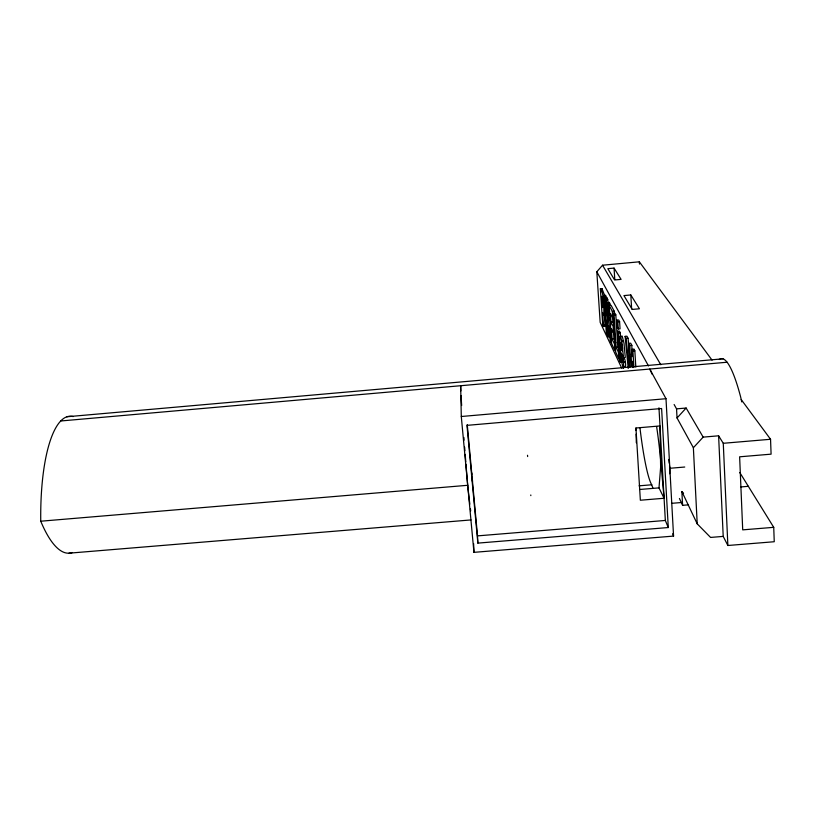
<?xml version="1.0" encoding="UTF-8"?>
<svg xmlns="http://www.w3.org/2000/svg" width="815" height="815" viewBox="0 0 815 815"><rect width="100%" height="100%" fill="white"/><g stroke="black" fill="none" stroke-linecap="round" stroke-linejoin="round"><path stroke-width="1.22" d="M607.664 302.569L608.622 304.382L610.292 304.229L609.325 302.416L607.664 302.569L607.664 313.225L606.065 299.543L605.127 297.77L606.757 297.618L607.705 299.39L608.428 305.615M609.314 304.79L609.325 302.416M620.765 345.489L620.898 342.636L622.263 351.01L620.898 348.25L620.765 345.489L622.538 345.336M610.028 336.666L608.398 336.819L608.459 325.735L610.201 340.619L611.209 342.738L608.55 320.397L608.622 304.382M610.792 325.216L610.211 317.779M635.822 367.086L634.844 350.817L633.978 349.207L632.063 349.38L631.197 357.428L631.656 364.937L633.55 364.763M633.958 351.377L633.978 349.207M623.414 367.901L623.709 362.013L622.701 358.794L622.568 361.952L622.059 360.709L621.173 352.966L623.485 357.673L625.278 357.51L624.005 343.227L622.181 336.086L620.154 336.442L619.828 342.82L621.091 359.802L623.22 368.115M624.514 367.412C626.613 367.891 625.39 360.312 624.494 358.641L621.733 358.783M635.945 428.007L640.356 500.227L664.082 498.26L658.999 487.879L660.629 467.26L659.997 425.939L635.945 428.007L636.006 430.473M604.272 313.948L605.076 326.367L603.508 326.509L602.601 312.858L603.864 314.947L603.844 303.455L602.509 293.298L600.36 288.744L601.939 288.591L604.506 295.04M605.138 314.509L605.749 313.877M631.656 364.937L632.613 361.289L632.99 367.534M621.723 368.125L600.166 322.332L596.814 271.782L602.54 265.211L639.347 261.809L712.076 360.149M727.866 545.49L723.211 536.402L710.578 537.431L697.212 523.841L693.371 447.73L677.041 417.983L686.138 408.03L703.162 437.125L718.606 435.801L723.272 443.289L727.866 545.49L774.25 541.731L773.73 527.336L739.786 472.527M693.371 447.73L703.162 437.125M614.062 268.094L607.837 268.665L614.602 279.973L621.091 279.382L614.062 268.094L614.775 279.494M603.864 295.366L605.484 295.224L606.279 296.711L604.649 296.854L603.864 295.366L606.279 332.357L607.073 334.028L604.649 296.854M630.81 294.959L623.933 295.59L632.216 309.435L639.429 308.783L630.81 294.959L631.645 308.865M606.065 299.543L607.705 299.39M603.844 303.455L605.443 303.312M613.552 332.897L611.413 328.577L612.075 338.999L614.479 343.961L614.897 350.491L611.647 343.645L609.182 305.431L611.056 305.268L614.235 311.208L614.367 313.408M602.204 306.685C604.506 311.32 602.978 297.587 601.521 296.344L602.204 306.685L603.783 306.542M609.182 305.431L612.32 311.381L614.235 311.208M613.186 313.306L614.072 314.987L616.14 347.414L618.402 352.09L618.83 358.763L615.671 352.111L613.186 313.306L614.907 313.154L615.804 314.835L617.862 347.261L618.768 349.126M604.027 314.712L605.616 314.559M614.072 314.987L615.804 314.835M608.55 320.397L610.191 320.244M616.955 320.152L618.707 319.989L619.594 321.66L620.052 328.832L618.29 328.985L617.403 327.284L616.955 320.152L617.831 321.813L618.29 328.985M612.32 311.381L612.737 318.003L610.445 313.561L610.995 322.108L612.87 321.935L613.96 324.054M617.831 321.813L619.594 321.66M622.12 361.86L620.368 362.013L619.482 360.138L617.648 331.226L619.4 331.073L620.297 332.795L620.612 337.848M617.648 331.226L618.534 332.958L620.297 332.795M628.222 368.462L625.115 336.361L626.959 336.188L628.08 338.296L629.638 354.617M612.075 338.999L613.95 338.836L615.895 342.799M625.115 336.361L626.226 338.459L628.08 338.296M620.398 336.238L621.845 340.986L623.638 340.833M629.353 367.31L628.803 343.36L630.688 343.186L631.839 345.336L632.033 356.644M628.803 343.36L629.934 345.509L631.839 345.336M616.14 347.414L617.862 347.261M620.898 348.25L622.67 348.087M618.402 352.09L620.144 351.937M632.063 349.38L632.909 350.99L634.844 350.817M623.709 362.013L625.502 361.85M623.658 366.485L625.441 366.332M623.557 367.351L625.339 367.198M66.769 416.781L723.017 358.814M60.605 420.998L727.112 362.227M461.29 416.506L665.998 398.708L673.567 536.087L473.953 552.346L461.29 416.506L460.669 385.719A125.113 2.17 85 0 0 460.842 390.935M674.127 404.525L676.552 408.865L686.138 408.03M723.272 443.289L770.552 439.275L771.092 454.159L739.633 456.808L742.71 529.862L773.73 527.336M73.177 416.587A123.147 35.799 86.5 0 0 40.75 521.213L467.698 485.292A127.344 2.272 85 0 0 469.827 504.169M669.604 473.749A128.322 14.772 84.9 0 0 669.828 468.279L684.753 467.026M639.072 485.832L651.735 484.782A80.379 8.955 84.8 0 0 652.978 488.205M639.693 489.489L658.999 487.879M740.886 486.932L748.333 486.311M68.939 553.191L471.009 519.929M671.774 503.313L681.839 502.488M679.435 498.485L682.603 505.331L688.522 504.842M477.855 543.116L477.519 535.883L665.335 520.459L668.28 527.539L477.855 543.116L466.975 425.359L661.607 408.509L668.28 527.539M682.603 505.331L681.87 491.547L683.551 493.248M719.339 359.517A126.457 20.823 84.1 0 1 740.672 397.088L741.222 399.574L770.552 439.275M602.54 265.211L660.812 364.763M596.814 271.782L648.506 365.976M665.998 398.708L649.759 369.052A126.06 14.1 84.4 0 1 652.02 374.116M610.995 322.108L613.135 326.336L613.95 338.836M604.312 324.778L605.076 326.367M603.508 326.509L602.743 324.92L600.36 288.744M608.398 336.819L607.43 334.782L607.532 318.125L605.127 297.77M681.87 491.547L697.212 523.841M672.599 533.784L673.567 536.087M741.222 399.574L741.772 401.927M621.845 340.986L623.485 357.673M656.625 426.632L657.399 431.95A79.788 8.782 84.6 0 1 660.649 459.915L664.082 498.26M611.382 330.177L611.678 332.663M606.757 297.618L607.043 300.012M623.302 356.868L623.506 358.62M527.519 455.269L527.651 456.553M626.226 338.459L628.986 367.341M467.25 424.574L477.519 535.883M603.253 298.494L603.477 301.947M601.939 288.591L602.102 291.087M612.554 317.055L612.87 321.935M607.155 310.342L607.562 316.536M618.534 332.958L620.368 362.013M632.909 350.99L633.897 367.249M639.347 261.809L639.48 264.06M658.968 407.785L665.335 520.459M676.552 408.865L677.041 417.983M718.606 435.801L723.211 536.402M530.789 494.98L530.82 495.622M472.435 480.004L472.496 481.502M471.783 472.863L471.834 474.34M473.617 543.574L473.953 552.346M636.107 434.161L636.321 442.769M629.934 345.509L630.341 366.852M632.165 364.173L632.216 366.679M72.26 552.529A125.276 37.449 85 0 1 40.75 521.213M651.735 484.782A79.34 8.731 84.8 0 1 639.969 427.987M470.683 510.923A127.344 2.272 85 0 1 470.418 508.886M668.758 459.446A126.06 14.1 84.4 0 1 669.227 463.215M669.533 465.742A126.06 14.1 84.4 0 1 669.828 468.279M467.698 485.292A125.113 2.17 85 0 1 465.966 464.214M465.783 461.82A125.113 2.17 85 0 1 465.192 454.373M464.907 450.715A125.113 2.17 85 0 1 464.621 447.129M464.092 440.182A125.113 2.17 85 0 1 463.888 437.492M461.657 405.513A125.113 2.17 85 0 1 461.076 395.662"/></g></svg>
